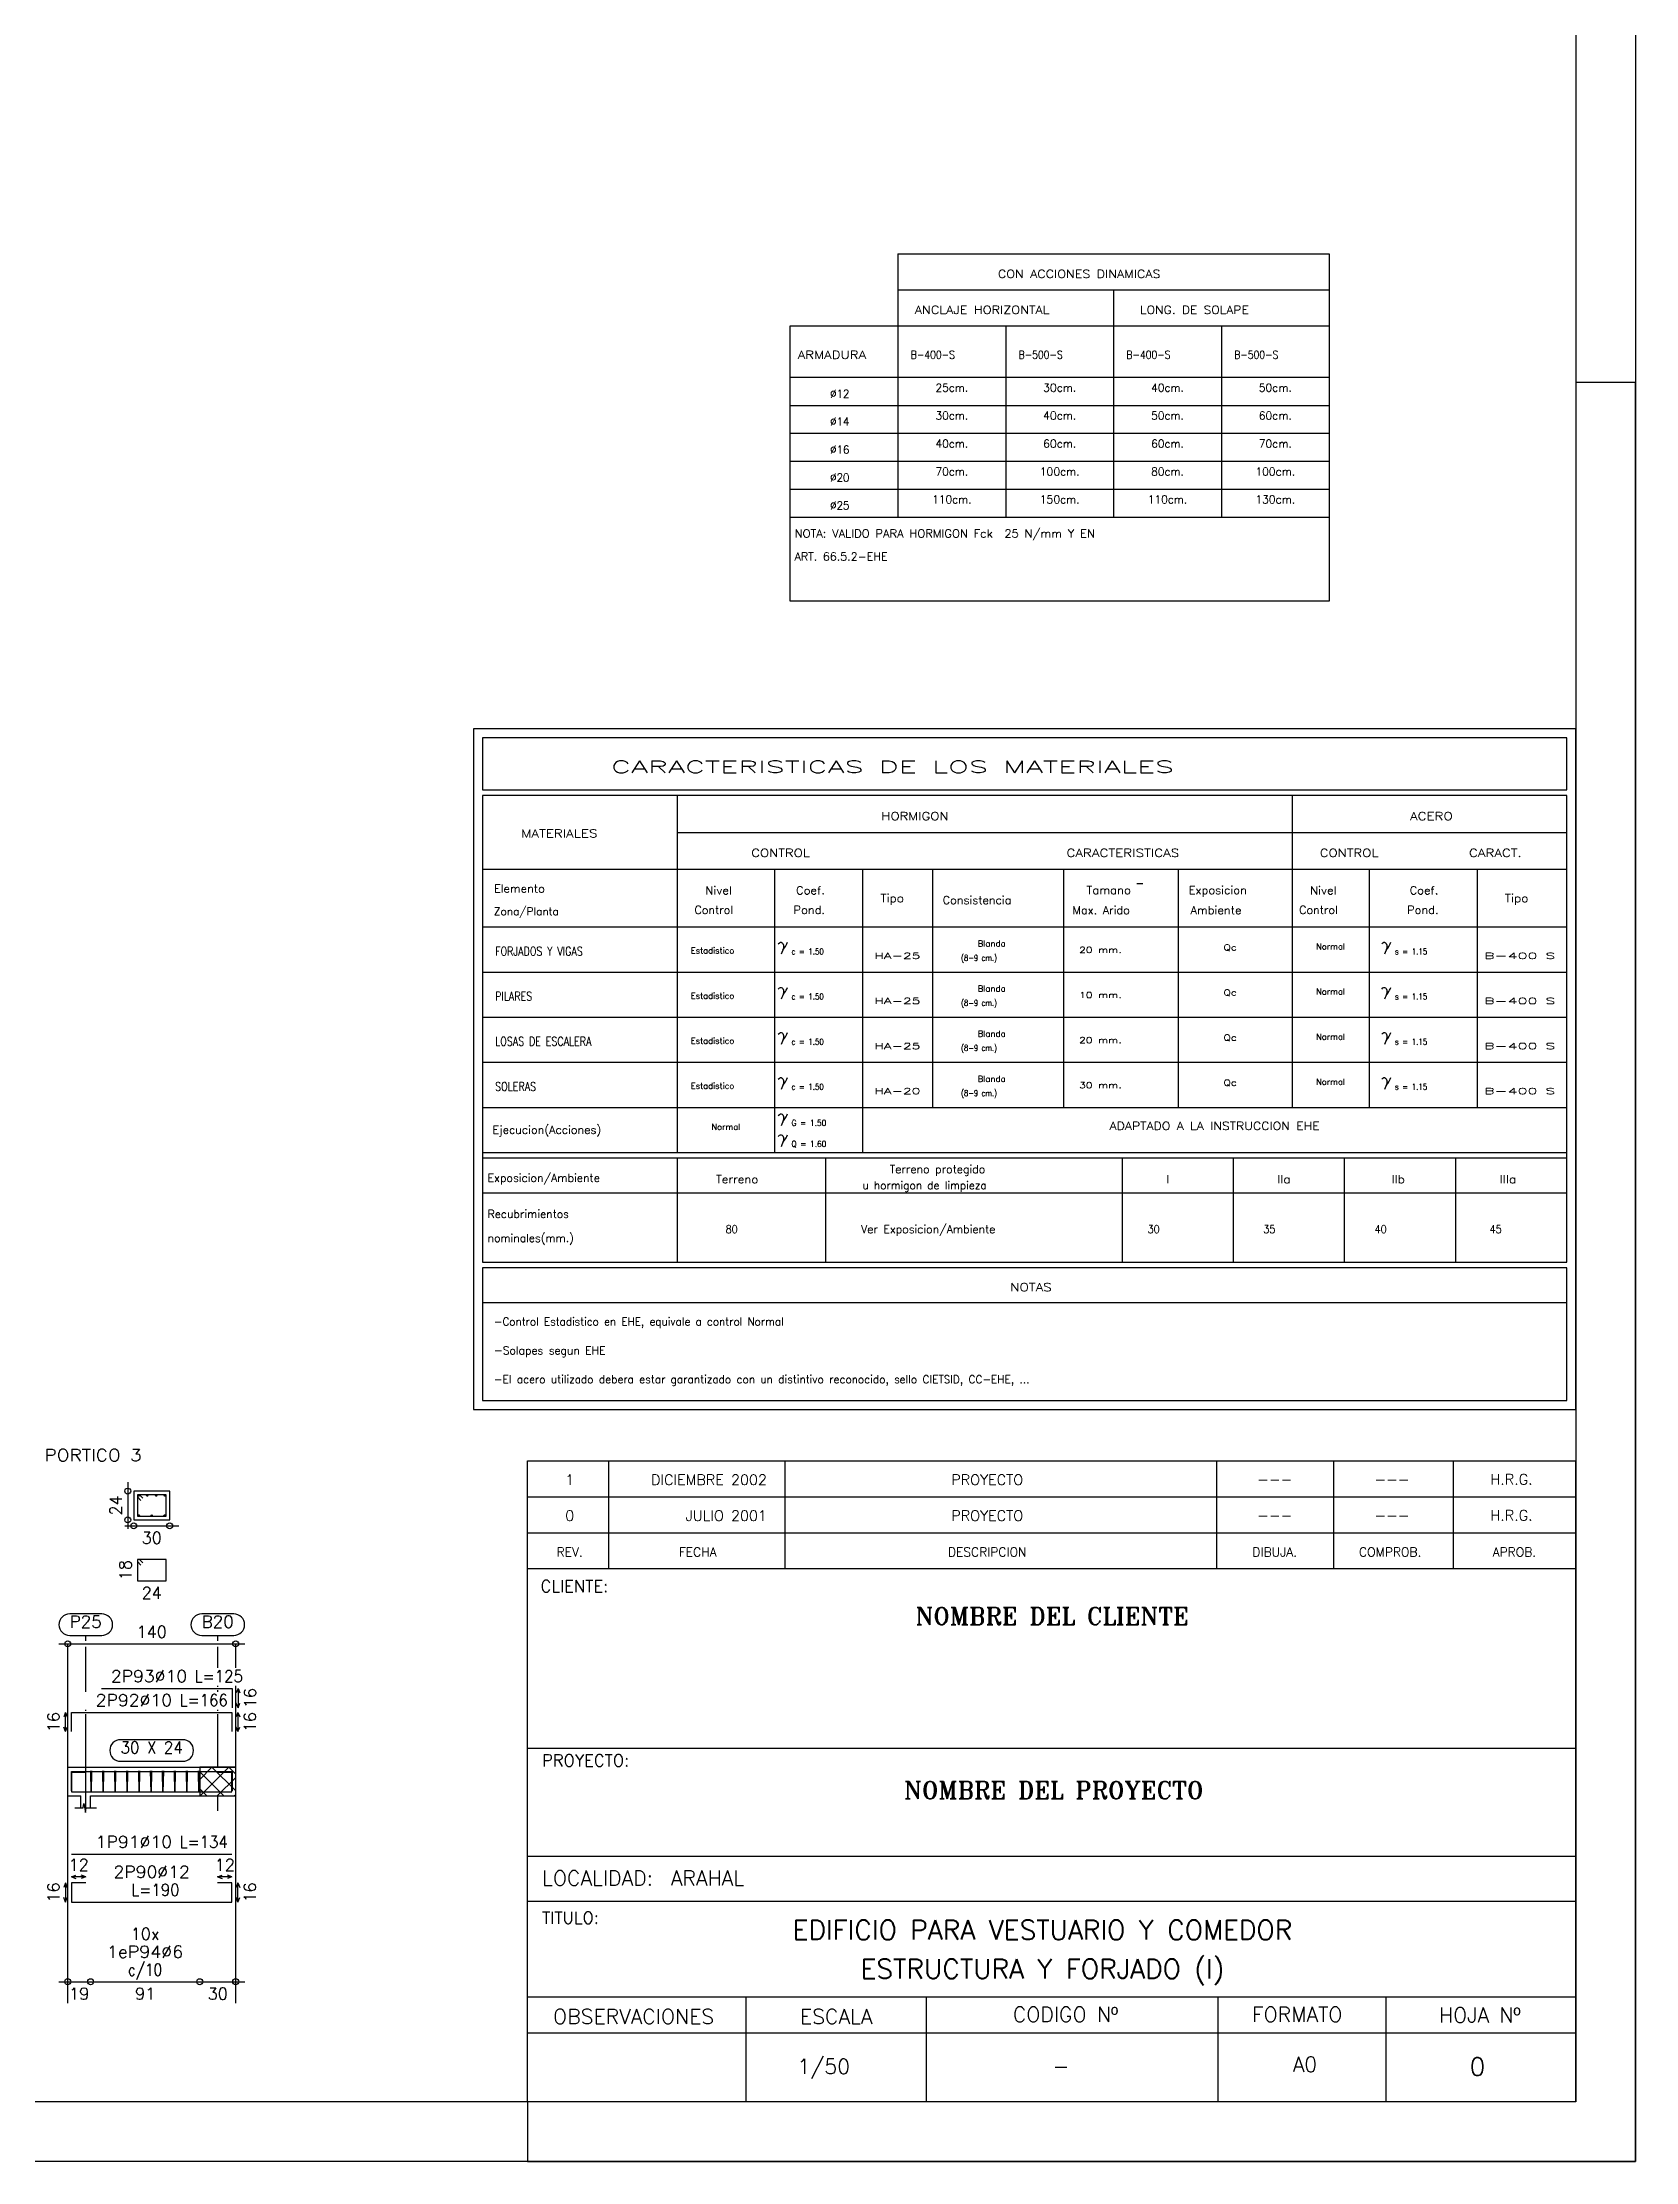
# Model space of a CAD drawing. Header units: millimetres. Extents: x 709.5 to 769, y 350.8 to 392.8.
# Drawn here: x 755.66 to 768.96, y 350.78 to 368.47 of the extents above; entities that cross this region are included whole.
import ezdxf
from ezdxf.enums import TextEntityAlignment as Align

# ---------------------------------------------------------------- set-up
doc = ezdxf.new("R2010")
doc.units = ezdxf.units.MM
doc.linetypes.add('CYPELINEA', pattern=[0])
for name, color, linetype in [('0-CYPE0', 1, 'CYPELINEA'), ('0-CYPE1', 2, 'CYPELINEA'), ('0-CYPE2', 4, 'CYPELINEA'), ('015', 1, 'Continuous'), ('07', 6, 'Continuous'), ('ARM_DENTRO_VIGA', 5, 'Continuous'), ('ARM_ESTRIBOS', 1, 'Continuous'), ('ARM_LONGITUDES', 3, 'CYPELINEA'), ('ARM_TEXTOS', 3, 'CYPELINEA'), ('COT_COTAS', 3, 'CYPELINEA'), ('COT_EST', 3, 'CYPELINEA'), ('COT_LIN_APOYOS', 2, 'CYPELINEA'), ('COT_LIN_AUX_COTA', 2, 'CYPELINEA'), ('REF_NOMBRE', 3, 'CYPELINEA'), ('REF_REFERENCIA', 3, 'CYPELINEA'), ('SEC_CONTORNOS', 2, 'Continuous'), ('SEC_DIM_VIGA', 3, 'CYPELINEA'), ('TXT_EST', 3, 'CYPELINEA'), ('TXT_LONG', 3, 'CYPELINEA')]:
    doc.layers.add(name, color=color, linetype=linetype)
doc.styles.add('ROMANS', font='romans')
doc.styles.add('ROMANT', font='ROMANT.SHX')
doc.styles.get("Standard").update_dxf_attribs({"font": 'romans.shx'})

# ---------------------------------------------------------------- blocks, each defined once
blk = doc.blocks.new('A0H')
at = {"layer": '015'}
blk.add_lwpolyline([(-1179, -10), (-1179, 831), (10, 831), (10, -10)], close=True, dxfattribs=at)
for points in [[(10, -10), (10, 287), (0, 287)], [(-175, 0), (-175, -10), (10, -10)]]:
    blk.add_lwpolyline(points, dxfattribs=at)
at = {"layer": '07'}
blk.add_lwpolyline([(-1154, 0), (-1154, 821), (0, 821), (0, 0)], close=True, dxfattribs=at)

msp = doc.modelspace()

# ---------------------------------------------------------------- linework, layer by layer
at = {"color": 6}
for p, q in [((759.712, 355.734), (759.712, 356.634)), ((759.712, 356.634), (768.462, 356.634)), ((768.462, 355.734), (768.462, 356.634)), ((759.712, 356.334), (768.462, 356.334)), ((759.712, 356.034), (768.462, 356.034)), ((759.712, 355.734), (768.462, 355.734)), ((759.712, 355.734), (768.462, 355.734)), ((759.712, 351.284), (759.712, 355.734)), ((768.462, 351.284), (768.462, 355.734)), ((759.712, 354.234), (768.462, 354.234)), ((759.712, 353.334), (768.462, 353.334)), ((759.712, 352.959), (768.462, 352.959)), ((759.712, 352.159), (768.462, 352.159)), ((768.462, 351.284), (759.712, 351.284))]:
    msp.add_line(p, q, dxfattribs=at)
at = {"color": 7}
for p, q in [((760.391, 355.734), (760.391, 356.634)), ((761.862, 355.734), (761.862, 356.634)), ((765.465, 355.734), (765.465, 356.634)), ((766.443, 355.734), (766.443, 356.634)), ((767.441, 355.734), (767.441, 356.634)), ((761.536, 351.284), (761.536, 352.159)), ((763.041, 351.284), (763.041, 352.159)), ((765.477, 351.284), (765.477, 352.159)), ((766.88, 351.284), (766.88, 352.161)), ((759.712, 351.859), (768.462, 351.859))]:
    msp.add_line(p, q, dxfattribs=at)
at = {"layer": '0-CYPE0'}
for p, q in [((768.462, 362.743), (759.26, 362.743)), ((759.26, 362.743), (759.26, 357.061)), ((768.462, 357.061), (768.462, 362.743)), ((760.96, 361.879), (766.094, 361.879)), ((766.094, 361.879), (768.387, 361.879)), ((761.774, 361.572), (761.774, 359.208)), ((762.508, 361.572), (762.508, 359.208)), ((763.093, 361.572), (763.093, 359.584)), ((764.186, 361.572), (764.186, 359.584)), ((765.142, 361.572), (765.142, 359.584)), ((766.737, 361.572), (766.737, 359.584)), ((767.64, 361.572), (767.64, 359.584)), ((759.335, 358.871), (768.387, 358.871)), ((759.335, 357.955), (768.387, 357.955)), ((759.26, 357.061), (768.462, 357.061)), ((760.252, 357.061), (768.462, 357.061))]:
    msp.add_line(p, q, dxfattribs=at)
at = {"layer": '0-CYPE1'}
for p, q in [((759.335, 361.572), (768.387, 361.572)), ((761.805, 360.948), (761.814, 360.957)), ((761.814, 360.957), (761.824, 360.962)), ((761.824, 360.962), (761.829, 360.962)), ((761.833, 360.876), (761.828, 360.862)), ((761.829, 360.962), (761.837, 360.957)), ((761.843, 360.895), (761.833, 360.876)), ((761.837, 360.957), (761.843, 360.952)), ((761.843, 360.952), (761.847, 360.938)), ((761.847, 360.919), (761.843, 360.895)), ((761.843, 360.895), (761.854, 360.913)), ((761.847, 360.938), (761.847, 360.919)), ((761.854, 360.913), (761.864, 360.927)), ((761.864, 360.927), (761.871, 360.937)), ((761.871, 360.937), (761.876, 360.948)), ((761.876, 360.948), (761.881, 360.962)), ((766.842, 360.948), (766.851, 360.957)), ((766.851, 360.957), (766.861, 360.962)), ((766.861, 360.962), (766.866, 360.962)), ((766.866, 360.962), (766.875, 360.957)), ((766.871, 360.876), (766.866, 360.862)), ((766.88, 360.895), (766.871, 360.876)), ((766.875, 360.957), (766.88, 360.952)), ((766.88, 360.952), (766.885, 360.938)), ((766.885, 360.919), (766.88, 360.895)), ((766.88, 360.895), (766.892, 360.913)), ((766.885, 360.938), (766.885, 360.919)), ((766.892, 360.913), (766.901, 360.927)), ((766.901, 360.927), (766.908, 360.937)), ((766.908, 360.937), (766.913, 360.948)), ((766.913, 360.948), (766.918, 360.962)), ((759.335, 360.713), (768.387, 360.713)), ((761.805, 360.571), (761.814, 360.581)), ((761.814, 360.581), (761.824, 360.586)), ((761.824, 360.586), (761.829, 360.586)), ((761.829, 360.586), (761.837, 360.581)), ((761.843, 360.519), (761.833, 360.5)), ((761.837, 360.581), (761.843, 360.576)), ((761.843, 360.576), (761.847, 360.562)), ((761.847, 360.543), (761.843, 360.519)), ((761.843, 360.519), (761.854, 360.536)), ((761.847, 360.562), (761.847, 360.543)), ((761.854, 360.536), (761.864, 360.551)), ((761.864, 360.551), (761.871, 360.561)), ((761.871, 360.561), (761.876, 360.571)), ((761.876, 360.571), (761.881, 360.585)), ((766.842, 360.571), (766.851, 360.581)), ((766.851, 360.581), (766.861, 360.586)), ((766.861, 360.586), (766.866, 360.586)), ((766.866, 360.586), (766.875, 360.581)), ((766.88, 360.519), (766.871, 360.5)), ((766.875, 360.581), (766.88, 360.576)), ((766.88, 360.576), (766.885, 360.562)), ((766.885, 360.543), (766.88, 360.519)), ((766.88, 360.519), (766.892, 360.536)), ((766.885, 360.562), (766.885, 360.543)), ((766.892, 360.536), (766.901, 360.551)), ((766.901, 360.551), (766.908, 360.561)), ((766.908, 360.561), (766.913, 360.571)), ((766.913, 360.571), (766.918, 360.585)), ((759.335, 360.337), (768.387, 360.337)), ((761.833, 360.5), (761.828, 360.486)), ((766.871, 360.5), (766.866, 360.486)), ((761.805, 360.195), (761.814, 360.204)), ((761.814, 360.204), (761.824, 360.209)), ((761.824, 360.209), (761.829, 360.209)), ((761.829, 360.209), (761.837, 360.205)), ((761.837, 360.205), (761.843, 360.2)), ((761.843, 360.2), (761.847, 360.185)), ((761.847, 360.166), (761.843, 360.143)), ((761.843, 360.143), (761.854, 360.16)), ((761.847, 360.185), (761.847, 360.166)), ((761.854, 360.16), (761.864, 360.174)), ((761.864, 360.174), (761.871, 360.184)), ((761.871, 360.184), (761.876, 360.195)), ((761.876, 360.195), (761.881, 360.209)), ((766.842, 360.195), (766.851, 360.204)), ((766.851, 360.204), (766.861, 360.209)), ((766.861, 360.209), (766.866, 360.209)), ((766.866, 360.209), (766.875, 360.205)), ((766.875, 360.205), (766.88, 360.2)), ((766.88, 360.2), (766.885, 360.185)), ((766.885, 360.166), (766.88, 360.143)), ((766.88, 360.143), (766.892, 360.16)), ((766.885, 360.185), (766.885, 360.166)), ((766.892, 360.16), (766.901, 360.174)), ((766.901, 360.174), (766.908, 360.184)), ((766.908, 360.184), (766.913, 360.195)), ((766.913, 360.195), (766.918, 360.209)), ((761.833, 360.124), (761.828, 360.109)), ((761.843, 360.143), (761.833, 360.124)), ((766.871, 360.124), (766.866, 360.109)), ((766.88, 360.143), (766.871, 360.124)), ((759.335, 359.961), (768.387, 359.961)), ((761.805, 359.819), (761.814, 359.828)), ((761.814, 359.828), (761.824, 359.833)), ((761.824, 359.833), (761.829, 359.833)), ((761.829, 359.833), (761.837, 359.828)), ((761.837, 359.828), (761.843, 359.823)), ((761.843, 359.823), (761.847, 359.809)), ((761.847, 359.809), (761.847, 359.79)), ((761.864, 359.798), (761.871, 359.808)), ((761.871, 359.808), (761.876, 359.819)), ((761.876, 359.819), (761.881, 359.833)), ((766.842, 359.819), (766.851, 359.828)), ((766.851, 359.828), (766.861, 359.833)), ((766.861, 359.833), (766.866, 359.833)), ((766.866, 359.833), (766.875, 359.828)), ((766.875, 359.828), (766.88, 359.823)), ((766.88, 359.823), (766.885, 359.809)), ((766.885, 359.809), (766.885, 359.79)), ((766.901, 359.798), (766.908, 359.808)), ((766.908, 359.808), (766.913, 359.819)), ((766.913, 359.819), (766.918, 359.833)), ((761.833, 359.747), (761.828, 359.733)), ((761.843, 359.766), (761.833, 359.747)), ((761.847, 359.79), (761.843, 359.766)), ((761.843, 359.766), (761.854, 359.784)), ((761.854, 359.784), (761.864, 359.798)), ((766.871, 359.747), (766.866, 359.733)), ((766.88, 359.766), (766.871, 359.747)), ((766.885, 359.79), (766.88, 359.766)), ((766.88, 359.766), (766.892, 359.784)), ((766.892, 359.784), (766.901, 359.798)), ((759.335, 359.584), (768.387, 359.584)), ((761.805, 359.516), (761.814, 359.525)), ((761.814, 359.525), (761.824, 359.53)), ((761.824, 359.53), (761.829, 359.53)), ((761.829, 359.53), (761.837, 359.526)), ((761.843, 359.464), (761.833, 359.445)), ((761.837, 359.526), (761.843, 359.521)), ((761.843, 359.521), (761.847, 359.507)), ((761.847, 359.487), (761.843, 359.464)), ((761.843, 359.464), (761.854, 359.481)), ((761.847, 359.507), (761.847, 359.487)), ((761.854, 359.481), (761.864, 359.496)), ((761.864, 359.496), (761.871, 359.506)), ((761.871, 359.506), (761.876, 359.516)), ((761.876, 359.516), (761.881, 359.53)), ((761.805, 359.342), (761.814, 359.351)), ((761.814, 359.351), (761.824, 359.356)), ((761.824, 359.356), (761.829, 359.356)), ((761.833, 359.445), (761.828, 359.43)), ((761.829, 359.356), (761.837, 359.352)), ((761.843, 359.29), (761.833, 359.271)), ((761.837, 359.352), (761.843, 359.347)), ((761.843, 359.347), (761.847, 359.332)), ((761.847, 359.313), (761.843, 359.29)), ((761.843, 359.29), (761.854, 359.307)), ((761.847, 359.332), (761.847, 359.313)), ((761.854, 359.307), (761.864, 359.321)), ((761.864, 359.321), (761.871, 359.331)), ((761.871, 359.331), (761.876, 359.342)), ((761.876, 359.342), (761.881, 359.356)), ((761.833, 359.271), (761.828, 359.256))]:
    msp.add_line(p, q, dxfattribs=at)
at = {"layer": '0-CYPE2'}
for p, q in [((762.804, 366.708), (766.404, 366.708)), ((762.804, 366.708), (762.804, 364.508)), ((766.404, 366.708), (766.404, 364.508)), ((762.804, 366.408), (766.404, 366.408)), ((764.604, 366.408), (764.604, 366.108)), ((761.904, 363.808), (761.904, 366.108)), ((761.904, 366.108), (762.804, 366.108)), ((762.804, 366.108), (766.404, 366.108)), ((763.704, 366.108), (763.704, 364.508)), ((764.604, 366.108), (764.604, 364.508)), ((765.504, 366.108), (765.504, 364.508)), ((762.804, 365.675), (761.904, 365.675)), ((766.404, 365.675), (762.804, 365.675)), ((766.404, 365.441), (761.904, 365.441)), ((766.404, 365.208), (761.904, 365.208)), ((766.404, 364.975), (761.904, 364.975)), ((766.404, 364.741), (761.904, 364.741)), ((762.804, 364.508), (761.904, 364.508)), ((766.404, 364.508), (762.804, 364.508)), ((766.404, 364.508), (766.404, 363.808)), ((766.404, 363.808), (761.904, 363.808)), ((768.387, 362.668), (759.335, 362.668)), ((759.335, 362.668), (759.335, 362.234)), ((768.387, 362.234), (768.387, 362.668)), ((759.335, 362.234), (768.387, 362.234)), ((768.387, 362.186), (759.335, 362.186)), ((759.335, 362.186), (759.335, 358.994)), ((760.96, 362.186), (760.96, 359.208)), ((766.094, 362.186), (766.094, 359.584)), ((768.387, 358.994), (768.387, 362.186)), ((764.797, 361.452), (764.849, 361.452)), ((759.335, 361.09), (768.387, 361.09)), ((759.335, 359.208), (768.387, 359.208)), ((768.387, 359.16), (759.335, 359.16)), ((759.335, 359.16), (759.335, 358.293)), ((760.96, 359.16), (760.96, 358.293)), ((762.198, 359.16), (762.198, 358.293)), ((764.675, 359.16), (764.675, 358.293)), ((765.602, 359.16), (765.602, 358.293)), ((766.53, 359.16), (766.53, 358.293)), ((767.457, 359.16), (767.457, 358.293)), ((768.387, 358.293), (768.387, 359.16)), ((759.335, 358.293), (768.387, 358.293)), ((768.387, 358.244), (759.335, 358.244)), ((759.335, 358.244), (759.335, 357.136)), ((768.387, 357.136), (768.387, 358.244)), ((759.335, 357.136), (768.387, 357.136))]:
    msp.add_line(p, q, dxfattribs=at)
at = {"layer": 'ARM_DENTRO_VIGA'}
for p, q in [((756.457, 356.345), (756.472, 356.345)), ((756.465, 356.352), (756.465, 356.337)), ((756.529, 356.345), (756.544, 356.345)), ((756.536, 356.352), (756.536, 356.337)), ((756.604, 356.345), (756.619, 356.345)), ((756.611, 356.352), (756.611, 356.337)), ((756.675, 356.345), (756.69, 356.345)), ((756.683, 356.352), (756.683, 356.337)), ((756.457, 356.177), (756.475, 356.177)), ((756.466, 356.186), (756.466, 356.168)), ((756.566, 356.177), (756.581, 356.177)), ((756.574, 356.184), (756.574, 356.169)), ((756.673, 356.177), (756.691, 356.177)), ((756.682, 356.186), (756.682, 356.168))]:
    msp.add_line(p, q, dxfattribs=at)
for points in [[(756.155, 354.733), (757.245, 354.733), (757.245, 354.573)], [(755.904, 354.373), (755.904, 354.533), (757.244, 354.533), (757.244, 354.373)], [(755.904, 353.88), (755.904, 354.04), (757.244, 354.04), (757.244, 353.88)], [(756.024, 354.032), (755.904, 354.032), (755.904, 353.872), (757.244, 353.872), (757.244, 354.032), (757.124, 354.032)], [(756.155, 354.04), (757.245, 354.04), (757.245, 353.88)], [(755.904, 353.872), (757.244, 353.872)], [(755.904, 353.351), (757.244, 353.351)], [(756.024, 353.111), (755.904, 353.111), (755.904, 352.951), (757.244, 352.951), (757.244, 353.111), (757.124, 353.111)]]:
    msp.add_lwpolyline(points, dxfattribs=at)
for centre, radius in [((756.465, 356.345), 0.005), ((756.536, 356.345), 0.005), ((756.611, 356.345), 0.005), ((756.683, 356.345), 0.005), ((756.466, 356.177), 0.006), ((756.574, 356.177), 0.005), ((756.682, 356.177), 0.006)]:
    msp.add_circle(centre, radius, dxfattribs=at)
at = {"layer": 'ARM_ESTRIBOS'}
for points in [[(756.501, 356.321), (756.472, 356.351), (756.454, 356.351), (756.454, 356.171), (756.694, 356.171), (756.694, 356.351), (756.454, 356.351), (756.454, 356.333), (756.483, 356.303)], [(756.501, 355.781), (756.472, 355.811), (756.454, 355.811), (756.454, 355.631), (756.694, 355.631), (756.694, 355.811), (756.454, 355.811), (756.454, 355.793), (756.483, 355.763)], [(756.071, 354.016), (756.071, 354.046), (756.068, 353.866), (756.065, 354.046), (756.065, 354.028), (756.065, 353.998)], [(756.171, 354.016), (756.171, 354.046), (756.168, 353.866), (756.165, 354.046), (756.165, 354.028), (756.165, 353.998)], [(756.271, 354.016), (756.271, 354.046), (756.268, 353.866), (756.265, 354.046), (756.265, 354.028), (756.265, 353.998)], [(756.371, 354.016), (756.371, 354.046), (756.368, 353.866), (756.365, 354.046), (756.365, 354.028), (756.365, 353.998)], [(756.471, 354.016), (756.471, 354.046), (756.468, 353.866), (756.465, 354.046), (756.465, 354.028), (756.465, 353.998)], [(756.571, 354.016), (756.571, 354.046), (756.568, 353.866), (756.565, 354.046), (756.565, 354.028), (756.565, 353.998)], [(756.671, 354.016), (756.671, 354.046), (756.668, 353.866), (756.665, 354.046), (756.665, 354.028), (756.665, 353.998)], [(756.771, 354.016), (756.771, 354.046), (756.768, 353.866), (756.765, 354.046), (756.765, 354.028), (756.765, 353.998)], [(756.871, 354.016), (756.871, 354.046), (756.868, 353.866), (756.865, 354.046), (756.865, 354.028), (756.865, 353.998)], [(756.971, 354.016), (756.971, 354.046), (756.968, 353.866), (756.965, 354.046), (756.965, 354.028), (756.965, 353.998)]]:
    msp.add_lwpolyline(points, dxfattribs=at)
at = {"layer": 'ARM_LONGITUDES'}
for p, q in [((757.295, 354.733), (757.28, 354.696)), ((757.295, 354.733), (757.295, 354.573)), ((757.295, 354.733), (757.31, 354.696)), ((755.854, 354.533), (755.839, 354.496)), ((755.854, 354.373), (755.854, 354.533)), ((755.854, 354.533), (755.869, 354.496)), ((757.294, 354.533), (757.279, 354.496)), ((757.295, 354.573), (757.28, 354.611)), ((757.294, 354.533), (757.294, 354.373)), ((757.294, 354.533), (757.309, 354.496)), ((757.295, 354.573), (757.31, 354.611)), ((755.854, 354.373), (755.839, 354.411)), ((755.854, 354.373), (755.869, 354.411)), ((757.294, 354.373), (757.279, 354.411)), ((757.294, 354.373), (757.309, 354.411)), ((755.854, 353.111), (755.839, 353.073)), ((755.854, 353.111), (755.854, 352.951)), ((755.854, 353.111), (755.869, 353.073)), ((755.904, 353.161), (755.941, 353.176)), ((756.024, 353.161), (755.904, 353.161)), ((755.904, 353.161), (755.941, 353.146)), ((756.024, 353.161), (755.986, 353.176)), ((756.024, 353.161), (755.986, 353.146)), ((757.124, 353.161), (757.161, 353.176)), ((757.244, 353.161), (757.124, 353.161)), ((757.124, 353.161), (757.161, 353.146)), ((757.244, 353.161), (757.206, 353.176)), ((757.244, 353.161), (757.206, 353.146)), ((757.294, 353.111), (757.279, 353.073)), ((757.294, 352.951), (757.294, 353.111)), ((757.294, 353.111), (757.309, 353.073)), ((755.854, 352.951), (755.839, 352.988)), ((755.854, 352.951), (755.869, 352.988)), ((757.294, 352.951), (757.279, 352.988)), ((757.294, 352.951), (757.309, 352.988))]:
    msp.add_line(p, q, dxfattribs=at)
at = {"layer": 'COT_COTAS'}
msp.add_line((755.798, 355.106), (757.35, 355.106), dxfattribs=at)
for centre in [(755.873, 355.106), (757.275, 355.106)]:
    msp.add_circle(centre, 0.025, dxfattribs=at)
at = {"layer": 'COT_EST'}
for p, q in [((755.798, 352.286), (756.063, 352.286)), ((756.063, 352.286), (756.975, 352.286)), ((756.975, 352.286), (757.35, 352.286))]:
    msp.add_line(p, q, dxfattribs=at)
for centre in [(755.873, 352.286), (756.063, 352.286), (756.975, 352.286), (757.275, 352.286)]:
    msp.add_circle(centre, 0.025, dxfattribs=at)
at = {"layer": 'COT_LIN_APOYOS'}
for p, q in [((755.873, 355.093), (755.873, 355.106)), ((755.873, 354.906), (755.873, 355.093)), ((757.275, 355.093), (757.275, 355.106)), ((757.275, 354.906), (757.275, 355.093)), ((755.873, 354.306), (755.873, 354.906)), ((757.275, 354.306), (757.275, 354.756)), ((755.873, 354.076), (755.873, 354.306)), ((757.275, 354.076), (757.275, 354.306)), ((755.873, 353.523), (755.873, 354.076)), ((757.275, 353.836), (757.275, 354.076)), ((757.275, 353.523), (757.275, 353.836)), ((755.873, 352.736), (755.873, 353.523)), ((757.275, 352.736), (757.275, 353.523)), ((755.873, 352.298), (755.873, 352.736)), ((757.275, 352.298), (757.275, 352.736)), ((755.873, 352.273), (755.873, 352.298)), ((755.873, 352.106), (755.873, 352.273)), ((757.275, 352.273), (757.275, 352.298)), ((757.275, 352.106), (757.275, 352.273))]:
    msp.add_line(p, q, dxfattribs=at)
at = {"layer": 'COT_LIN_AUX_COTA'}
for p, q in [((756.023, 355.131), (756.023, 355.176)), ((756.023, 354.906), (756.023, 355.081)), ((757.125, 355.131), (757.125, 355.176)), ((757.125, 354.906), (757.125, 355.081)), ((756.023, 354.706), (756.023, 354.906)), ((757.125, 354.748), (757.125, 354.756)), ((757.125, 354.706), (757.125, 354.718)), ((756.023, 354.548), (756.023, 354.556)), ((756.023, 354.306), (756.023, 354.518)), ((757.125, 354.548), (757.125, 354.556)), ((757.125, 354.306), (757.125, 354.518)), ((756.023, 354.076), (756.023, 354.306)), ((757.125, 354.076), (757.125, 354.306)), ((756.023, 353.711), (756.023, 354.076)), ((757.125, 353.711), (757.125, 353.836))]:
    msp.add_line(p, q, dxfattribs=at)
at = {"layer": 'REF_NOMBRE'}
for p, q in [((756.833, 354.306), (756.314, 354.306)), ((756.314, 354.126), (756.833, 354.126))]:
    msp.add_line(p, q, dxfattribs=at)
for centre, start, end in [((756.314, 354.216), 90, 270), ((756.833, 354.216), 270, 90)]:
    msp.add_arc(centre, 0.09, start, end, dxfattribs=at)
at = {"layer": 'REF_REFERENCIA'}
for p, q in [((756.157, 355.356), (755.889, 355.356)), ((757.259, 355.356), (756.991, 355.356)), ((755.889, 355.176), (756.157, 355.176)), ((756.991, 355.176), (757.259, 355.176))]:
    msp.add_line(p, q, dxfattribs=at)
for centre, start, end in [((755.889, 355.266), 90, 270), ((756.157, 355.266), 270, 90), ((756.991, 355.266), 90, 270), ((757.259, 355.266), 270, 90)]:
    msp.add_arc(centre, 0.09, start, end, dxfattribs=at)
at = {"layer": 'SEC_CONTORNOS'}
for p, q in [((755.873, 353.836), (755.873, 354.076)), ((755.873, 354.076), (755.983, 354.076)), ((755.983, 354.076), (756.063, 354.076)), ((755.983, 354.076), (756.063, 354.076)), ((756.063, 354.076), (756.975, 354.076)), ((756.975, 354.076), (757.275, 354.076)), ((756.975, 353.974), (757.077, 354.076)), ((756.975, 354.076), (757.275, 354.076)), ((757.176, 353.836), (756.975, 354.037)), ((756.978, 353.836), (757.218, 354.076)), ((757.275, 353.878), (757.077, 354.076)), ((757.12, 353.836), (757.275, 353.991)), ((757.275, 354.019), (757.218, 354.076)), ((757.275, 353.836), (757.275, 354.076)), ((757.275, 353.836), (757.275, 354.076)), ((755.873, 353.836), (755.983, 353.836)), ((755.983, 353.736), (755.983, 353.836)), ((756.063, 353.836), (756.975, 353.836)), ((756.063, 353.736), (756.063, 353.836)), ((757.034, 353.836), (756.975, 353.895)), ((756.975, 353.836), (757.275, 353.836)), ((756.975, 353.836), (757.275, 353.836)), ((757.261, 353.836), (757.275, 353.849)), ((755.933, 353.736), (756.002, 353.736)), ((756.002, 353.736), (756.008, 353.773)), ((756.008, 353.773), (756.021, 353.698)), ((756.021, 353.698), (756.027, 353.736)), ((756.027, 353.736), (756.113, 353.736))]:
    msp.add_line(p, q, dxfattribs=at)
for points in [[(756.424, 356.381), (756.424, 356.141), (756.724, 356.141), (756.724, 356.381), (756.424, 356.381)], [(756.975, 354.076), (756.975, 353.836), (757.275, 353.836), (757.275, 354.076), (756.975, 354.076)]]:
    msp.add_lwpolyline(points, dxfattribs=at)
at = {"layer": 'SEC_DIM_VIGA'}
for p, q in [((756.374, 356.456), (756.374, 356.066)), ((756.349, 356.091), (756.799, 356.091))]:
    msp.add_line(p, q, dxfattribs=at)
for centre in [(756.374, 356.381), (756.374, 356.141), (756.424, 356.091), (756.724, 356.091)]:
    msp.add_circle(centre, 0.025, dxfattribs=at)

# ---------------------------------------------------------------- block references
at = {"linetype": 'Continuous', "xscale": 0.05000000000001137, "yscale": 0.05000000000001137, "zscale": 0.05}
msp.add_blockref('A0H', (768.462, 351.284), dxfattribs=at)

# ---------------------------------------------------------------- texts
at = {"color": 7, "style": 'ROMANS'}
for s, height, p in [('1', 0.0875, (760.064, 356.432)), ('PROYECTO', 0.0875, (763.549, 356.432)), ('---', 0.0875, (765.949, 356.435)), ('---', 0.0875, (766.928, 356.435)), ('H.R.G.', 0.0875, (767.926, 356.435)), ('0', 0.0875, (760.064, 356.132)), ('PROYECTO', 0.0875, (763.549, 356.132)), ('---', 0.0875, (765.949, 356.135)), ('---', 0.0875, (766.928, 356.135)), ('H.R.G.', 0.0875, (767.926, 356.135)), ('REV.', 0.075, (760.064, 355.835)), ('FECHA', 0.075, (761.132, 355.835)), ('DESCRIPCION', 0.075, (763.549, 355.835)), ('DIBUJA.', 0.075, (765.949, 355.835)), ('COMPROB.', 0.075, (766.913, 355.835)), ('APROB.', 0.075, (767.95, 355.835)), ('OBSERVACIONES', 0.125, (760.597, 351.933)), ('ESCALA', 0.125, (762.288, 351.933)), ('CODIGO Nº', 0.125, (764.202, 351.95)), ('FORMATO', 0.125, (766.137, 351.95)), ('HOJA Nº', 0.125, (767.661, 351.945))]:
    msp.add_text(s, height=height, dxfattribs=at).set_placement(p, align=Align.CENTER)
for s, p in [('DICIEMBRE 2002', (761.71, 356.432)), ('JULIO 2001', (761.71, 356.132))]:
    msp.add_text(s, height=0.0875, dxfattribs=at).set_placement(p, align=Align.RIGHT)
for s, height, p in [('CLIENTE:', 0.1, (759.82, 355.537)), ('PROYECTO:', 0.1, (759.832, 354.083)), ('LOCALIDAD:', 0.125, (759.832, 353.088)), ('TITULO:', 0.1, (759.832, 352.77))]:
    msp.add_text(s, height=height, dxfattribs=at).set_placement(p)
at = {"color": 2, "style": 'ROMANT'}
for s, p in [('NOMBRE DEL CLIENTE', (764.091, 355.265)), ('NOMBRE DEL PROYECTO', (764.104, 353.812))]:
    msp.add_text(s, height=0.145, dxfattribs=at).set_placement(p, align=Align.CENTER)
at = {"style": 'ROMANS'}
for s, height, p in [('ARAHAL', 0.125, (760.908, 353.088)), ('A0', 0.125, (766.1, 351.534)), ('0', 0.15, (767.577, 351.502))]:
    msp.add_text(s, height=height, dxfattribs=at).set_placement(p)
for s, height, p in [('EDIFICIO PARA VESTUARIO Y COMEDOR', 0.1625, (764.01, 352.637)), ('ESTRUCTURA Y FORJADO (I)', 0.1625, (764.01, 352.312)), ('1/50', 0.125, (762.184, 351.516)), ('-', 0.125, (764.165, 351.519))]:
    msp.add_text(s, height=height, dxfattribs=at).set_placement(p, align=Align.CENTER)
at = {"layer": '0-CYPE1', "style": 'ROMANS', "width": 0.8}
for s, height, p in [('FORJADOS Y VIGAS', 0.07283, (759.441, 360.851)), ('PILARES', 0.0728, (759.441, 360.475)), ('LOSAS DE ESCALERA', 0.07283, (759.441, 360.099)), ('SOLERAS', 0.0728, (759.441, 359.722))]:
    msp.add_text(s, height=height, dxfattribs=at).set_placement(p)
at = {"layer": '0-CYPE1'}
for s, height, width, p, p2 in [('Estadistico', 0.05, 0.925273, (761.074, 360.868), (761.438, 360.868)), ('c = 1.50', 0.05, 0.741176, (761.915, 360.86), (762.185, 360.86)), ('HA-25', 0.05, 1.571942, (762.606, 360.824), (762.991, 360.824)), ('(8-9 cm.)', 0.05, 0.746805, (763.33, 360.807), (763.631, 360.807)), ('Blanda', 0.05, 0.975149, (763.469, 360.926), (763.703, 360.926)), ('20 mm.', 0.05, 1.18063, (764.315, 360.873), (764.672, 360.873)), ('Qc', 0.05, 1.271351, (765.52, 360.894), (765.632, 360.894)), ('Normal', 0.05, 0.949907, (766.294, 360.902), (766.536, 360.902)), ('s = 1.15', 0.05, 0.746053, (766.953, 360.86), (767.223, 360.86)), ('B-400 S', 0.05, 1.720552, (767.698, 360.824), (768.292, 360.824)), ('Estadistico', 0.05, 0.925273, (761.074, 360.491), (761.438, 360.491)), ('c = 1.50', 0.05, 0.741176, (761.915, 360.484), (762.185, 360.484)), ('Blanda', 0.05, 0.975149, (763.469, 360.55), (763.703, 360.55)), ('10 mm.', 0.05, 1.18063, (764.315, 360.497), (764.672, 360.497)), ('Qc', 0.05, 1.271351, (765.52, 360.517), (765.632, 360.517)), ('Normal', 0.05, 0.949907, (766.294, 360.525), (766.536, 360.525)), ('s = 1.15', 0.05, 0.746053, (766.953, 360.484), (767.223, 360.484)), ('HA-25', 0.05, 1.571942, (762.606, 360.447), (762.991, 360.447)), ('(8-9 cm.)', 0.05, 0.746805, (763.33, 360.431), (763.631, 360.431)), ('B-400 S', 0.05, 1.720552, (767.698, 360.447), (768.292, 360.447)), ('Estadistico', 0.05, 0.925273, (761.074, 360.115), (761.438, 360.115)), ('Blanda', 0.05, 0.975149, (763.469, 360.174), (763.703, 360.174)), ('20 mm.', 0.05, 1.18063, (764.315, 360.12), (764.672, 360.12)), ('Qc', 0.05, 1.271351, (765.52, 360.141), (765.632, 360.141)), ('Normal', 0.05, 0.949907, (766.294, 360.149), (766.536, 360.149)), ('c = 1.50', 0.05, 0.741176, (761.915, 360.107), (762.185, 360.107)), ('HA-25', 0.05, 1.571942, (762.606, 360.071), (762.991, 360.071)), ('(8-9 cm.)', 0.05, 0.746805, (763.33, 360.055), (763.631, 360.055)), ('s = 1.15', 0.05, 0.746053, (766.953, 360.107), (767.223, 360.107)), ('B-400 S', 0.05, 1.720552, (767.698, 360.071), (768.292, 360.071)), ('Blanda', 0.05, 0.975149, (763.469, 359.797), (763.703, 359.797)), ('Qc', 0.05, 1.271351, (765.52, 359.765), (765.632, 359.765)), ('Normal', 0.05, 0.949907, (766.294, 359.773), (766.536, 359.773)), ('Estadistico', 0.05, 0.925273, (761.074, 359.739), (761.438, 359.739)), ('c = 1.50', 0.05, 0.741176, (761.915, 359.731), (762.185, 359.731)), ('HA-20', 0.05, 1.571942, (762.606, 359.695), (762.991, 359.695)), ('(8-9 cm.)', 0.05, 0.746805, (763.33, 359.678), (763.631, 359.678)), ('30 mm.', 0.05, 1.18063, (764.315, 359.744), (764.672, 359.744)), ('s = 1.15', 0.05, 0.746053, (766.953, 359.731), (767.223, 359.731)), ('B-400 S', 0.05, 1.720552, (767.698, 359.695), (768.292, 359.695)), ('G = 1.50', 0.05, 0.783462, (761.915, 359.429), (762.206, 359.429)), ('Normal', 0.05, 0.949907, (761.246, 359.396), (761.488, 359.396)), ('Q = 1.60', 0.05, 0.778471, (761.915, 359.254), (762.206, 359.254)), ('80 ', 0.0667, 0.723132, (761.365, 358.534), (761.505, 358.534)), ('Ver Exposicion/Ambiente', 0.06665, 0.896455, (762.496, 358.534), (763.617, 358.534)), ('30 ', 0.0667, 0.723132, (764.888, 358.534), (765.028, 358.534)), ('35 ', 0.0667, 0.723132, (765.854, 358.534), (765.994, 358.534)), ('40 ', 0.0667, 0.723132, (766.784, 358.534), (766.924, 358.534)), ('45 ', 0.0667, 0.723132, (767.743, 358.534), (767.883, 358.534))]:
    msp.add_text(s, height=height, dxfattribs=dict(at, width=width)).set_placement(p, p2, align=Align.FIT)
at = {"layer": '0-CYPE2'}
for s, height, width, p, p2 in [('CON ACCIONES DINAMICAS', 0.06665, 1.03027, (763.638, 366.508), (764.995, 366.508)), ('ANCLAJE HORIZONTAL', 0.06665, 1.045615, (762.944, 366.208), (764.069, 366.208)), ('LONG. DE SOLAPE', 0.06665, 0.991026, (764.824, 366.208), (765.733, 366.208)), ('ARMADURA', 0.0667, 1.1125, (761.966, 365.833), (762.538, 365.833)), ('B-400-S', 0.0667, 0.772993, (762.911, 365.833), (763.279, 365.833)), ('B-500-S', 0.0667, 0.772993, (763.811, 365.833), (764.179, 365.833)), ('B-400-S', 0.0667, 0.772993, (764.711, 365.833), (765.079, 365.833)), ('B-500-S', 0.0667, 0.772993, (765.611, 365.833), (765.979, 365.833)), ('%%c12  ', 0.0667, 0.76742, (762.238, 365.508), (762.484, 365.508)), ('25cm.', 0.0667, 0.918421, (763.117, 365.558), (763.391, 365.558)), ('30cm.', 0.0667, 0.918421, (764.017, 365.558), (764.291, 365.558)), ('40cm.', 0.0667, 0.918421, (764.917, 365.558), (765.191, 365.558)), ('50cm.', 0.0667, 0.918421, (765.817, 365.558), (766.091, 365.558)), ('%%c14  ', 0.0667, 0.76742, (762.238, 365.275), (762.484, 365.275)), ('30cm.', 0.0667, 0.918421, (763.117, 365.325), (763.391, 365.325)), ('40cm.', 0.0667, 0.918421, (764.017, 365.325), (764.291, 365.325)), ('50cm.', 0.0667, 0.918421, (764.917, 365.325), (765.191, 365.325)), ('60cm.', 0.0667, 0.918421, (765.817, 365.325), (766.091, 365.325)), ('40cm.', 0.0667, 0.918421, (763.117, 365.091), (763.391, 365.091)), ('60cm.', 0.0667, 0.918421, (764.017, 365.091), (764.291, 365.091)), ('60cm.', 0.0667, 0.918421, (764.917, 365.091), (765.191, 365.091)), ('70cm.', 0.0667, 0.918421, (765.817, 365.091), (766.091, 365.091)), ('%%c16  ', 0.0667, 0.76742, (762.238, 365.041), (762.484, 365.041)), ('%%c20  ', 0.0667, 0.76742, (762.238, 364.808), (762.484, 364.808)), ('70cm.', 0.0667, 0.918421, (763.117, 364.858), (763.391, 364.858)), ('100cm.', 0.0667, 0.91207, (763.989, 364.858), (764.319, 364.858)), ('80cm.', 0.0667, 0.918421, (764.917, 364.858), (765.191, 364.858)), ('100cm.', 0.0667, 0.91207, (765.789, 364.858), (766.119, 364.858)), ('%%c25  ', 0.0667, 0.76742, (762.238, 364.575), (762.484, 364.575)), ('110cm.', 0.0667, 0.91207, (763.089, 364.625), (763.419, 364.625)), ('150cm.', 0.0667, 0.91207, (763.989, 364.625), (764.319, 364.625)), ('110cm.', 0.0667, 0.91207, (764.889, 364.625), (765.219, 364.625)), ('130cm.', 0.0667, 0.91207, (765.789, 364.625), (766.119, 364.625)), ('NOTA: VALIDO PARA HORMIGON Fck  25 N/mm Y EN', 0.06665, 0.904814, (761.941, 364.341), (764.448, 364.341)), ('ART. 66.5.2-EHE', 0.06665, 0.90556, (761.941, 364.149), (762.717, 364.149)), ('CARACTERISTICAS DE LOS MATERIALES ', 0.1, 1.611558, (760.408, 362.376), (765.235, 362.376)), ('HORMIGON', 0.0667, 1.118729, (762.665, 361.982), (763.226, 361.982)), ('ACERO', 0.0667, 1.144572, (767.079, 361.982), (767.435, 361.982)), ('MATERIALES', 0.0667, 1.132147, (759.659, 361.838), (760.295, 361.838)), ('CONTROL', 0.0667, 1.102776, (761.579, 361.675), (762.069, 361.675)), ('CARACTERISTICAS', 0.06665, 1.128533, (764.21, 361.675), (765.152, 361.675)), ('CONTROL', 0.0667, 1.102776, (766.325, 361.675), (766.815, 361.675)), ('CARACT.', 0.0667, 1.145741, (767.571, 361.675), (768.011, 361.675)), ('Elemento', 0.0667, 0.956489, (759.431, 361.377), (759.856, 361.377)), ('Nivel', 0.0667, 1.024006, (761.196, 361.362), (761.417, 361.362)), ('Coef.', 0.0667, 0.999131, (761.953, 361.362), (762.194, 361.362)), ('Tamano', 0.0667, 0.979657, (764.378, 361.364), (764.748, 361.364)), ('Exposicion', 0.0667, 0.959108, (765.232, 361.364), (765.716, 361.364)), ('Nivel', 0.0667, 1.024006, (766.244, 361.362), (766.465, 361.362)), ('Coef.', 0.0667, 0.999131, (767.075, 361.362), (767.316, 361.362)), ('Zona/Planta', 0.06665, 0.884833, (759.431, 361.187), (759.973, 361.187)), ('Control', 0.0667, 0.951126, (761.105, 361.199), (761.428, 361.199)), ('Pond.', 0.0667, 0.986497, (761.932, 361.199), (762.195, 361.199)), ('Tipo', 0.0667, 1.046702, (762.658, 361.297), (762.854, 361.297)), ('Consistencia', 0.06665, 0.946886, (763.177, 361.281), (763.751, 361.281)), ('Max. Arido', 0.0667, 0.912774, (764.261, 361.197), (764.739, 361.197)), ('Ambiente', 0.0667, 0.96337, (765.246, 361.197), (765.671, 361.197)), ('Control', 0.0667, 0.951126, (766.153, 361.199), (766.476, 361.199)), ('Pond.', 0.0667, 0.986497, (767.054, 361.199), (767.317, 361.199)), ('Tipo', 0.0667, 1.046702, (767.871, 361.297), (768.067, 361.297)), ('ADAPTADO A LA INSTRUCCION EHE', 0.06665, 0.999934, (764.57, 359.396), (766.325, 359.396)), ('Ejecucion(Acciones)', 0.06665, 0.931894, (759.419, 359.364), (760.327, 359.364)), ('Terreno protegido', 0.06665, 0.897974, (762.735, 359.035), (763.533, 359.035)), ('Exposicion/Ambiente', 0.06665, 0.9112, (759.378, 358.962), (760.315, 358.962)), ('Terreno', 0.0667, 0.981484, (761.285, 358.951), (761.637, 358.951)), ('u hormigon de limpieza', 0.06665, 0.842105, (762.507, 358.9), (763.544, 358.9)), ('I', 0.0667, 2.205551, (765.042, 358.951), (765.07, 358.951)), ('IIa', 0.0667, 1.138349, (765.97, 358.951), (766.082, 358.951)), ('IIb', 0.0667, 1.102776, (766.924, 358.951), (767.036, 358.951)), ('IIIa', 0.0667, 1.131052, (767.826, 358.951), (767.966, 358.951)), ('Recubrimientos ', 0.06665, 0.878585, (759.378, 358.661), (760.103, 358.661)), ('nominales(mm.)', 0.06665, 0.903812, (759.378, 358.46), (760.098, 358.46)), ('NOTAS', 0.0667, 1.14755, (763.741, 358.05), (764.087, 358.05)), ('-Control Estadistico en EHE, equivale a control Normal ', 0.06665, 0.822947, (759.431, 357.763), (761.894, 357.763)), ('-Solapes segun EHE', 0.06665, 0.867865, (759.431, 357.522), (760.362, 357.522)), ('-El acero utilizado debera estar garantizado con un distintivo reconocido, sello CIETSID, CC-EHE, ...', 0.06665, 0.838834, (759.431, 357.281), (763.901, 357.281))]:
    msp.add_text(s, height=height, dxfattribs=dict(at, width=width)).set_placement(p, p2, align=Align.FIT)
at = {"layer": 'ARM_LONGITUDES', "width": 0.953514}
for p, p2 in [((757.445, 354.569), (757.445, 354.737)), ((755.804, 354.369), (755.804, 354.537)), ((757.444, 354.369), (757.444, 354.537)), ((755.804, 352.947), (755.804, 353.115)), ((757.444, 352.947), (757.444, 353.115))]:
    msp.add_text('16', height=0.1, rotation=90, dxfattribs=at).set_placement(p, p2, align=Align.FIT)
for p, p2 in [((755.88, 353.211), (756.048, 353.211)), ((757.1, 353.211), (757.268, 353.211))]:
    msp.add_text('12', height=0.1, dxfattribs=at).set_placement(p, p2, align=Align.FIT)
at = {"layer": 'ARM_TEXTOS', "width": 0.97719}
for s, p, p2 in [('2P93%%c10', (756.233, 354.786), (756.87, 354.786)), ('2P92%%c10', (756.106, 354.586), (756.744, 354.586)), ('1P91%%c10', (756.106, 353.403), (756.744, 353.403)), ('2P90%%c12', (756.255, 353.153), (756.892, 353.153))]:
    msp.add_text(s, height=0.1, dxfattribs=at).set_placement(p, p2, align=Align.FIT)
at = {"layer": 'COT_COTAS', "width": 0.928421}
msp.add_text('140', height=0.1, dxfattribs=at).set_placement((756.448, 355.156), (756.7, 355.156), align=Align.FIT)
at = {"layer": 'COT_EST'}
for s, width, p, p2 in [('19', 0.98, (755.884, 352.136), (756.052, 352.136)), ('91', 1.138065, (756.435, 352.136), (756.603, 352.136)), ('30', 0.953514, (757.041, 352.136), (757.209, 352.136))]:
    msp.add_text(s, height=0.1, dxfattribs=dict(at, width=width)).set_placement(p, p2, align=Align.FIT)
at = {"layer": 'REF_NOMBRE'}
for s, width, p, p2 in [('PORTICO 3', 1.008373, (755.679, 356.631), (756.49, 356.631)), ('30 X 24', 0.7785, (756.314, 354.191), (756.833, 354.191))]:
    msp.add_text(s, height=0.1, dxfattribs=dict(at, width=width)).set_placement(p, p2, align=Align.FIT)
at = {"layer": 'REF_REFERENCIA', "width": 0.972155}
for s, p, p2 in [('P25', (755.888, 355.241), (756.157, 355.241)), ('B20', (756.99, 355.241), (757.259, 355.241))]:
    msp.add_text(s, height=0.1, dxfattribs=at).set_placement(p, p2, align=Align.FIT)
at = {"layer": 'SEC_DIM_VIGA'}
for s, width, p, p2 in [('24', 0.928421, (756.324, 356.177), (756.324, 356.345)), ('18', 0.953514, (756.404, 355.637), (756.404, 355.805))]:
    msp.add_text(s, height=0.1, rotation=90, dxfattribs=dict(at, width=width)).set_placement(p, p2, align=Align.FIT)
for s, width, p, p2 in [('30', 0.953514, (756.49, 355.941), (756.658, 355.941)), ('24', 0.928421, (756.49, 355.481), (756.658, 355.481))]:
    msp.add_text(s, height=0.1, dxfattribs=dict(at, width=width)).set_placement(p, p2, align=Align.FIT)
at = {"layer": 'TXT_EST'}
for s, width, p, p2 in [('10x', 0.939167, (756.398, 352.636), (756.639, 352.636)), ('1eP94%%c6', 0.991667, (756.2, 352.486), (756.837, 352.486)), ('c/10', 0.777273, (756.376, 352.336), (756.661, 352.336))]:
    msp.add_text(s, height=0.1, dxfattribs=dict(at, width=width)).set_placement(p, p2, align=Align.FIT)
at = {"layer": 'TXT_LONG'}
for s, width, p, p2 in [(' L=125', 0.807025, (756.87, 354.786), (757.335, 354.786)), (' L=166', 0.807025, (756.744, 354.586), (757.209, 354.586)), (' L=134', 0.80041, (756.744, 353.403), (757.209, 353.403)), (' L=190', 0.807025, (756.341, 353.003), (756.806, 353.003))]:
    msp.add_text(s, height=0.1, dxfattribs=dict(at, width=width)).set_placement(p, p2, align=Align.FIT)

doc.saveas('drawing.dxf')
